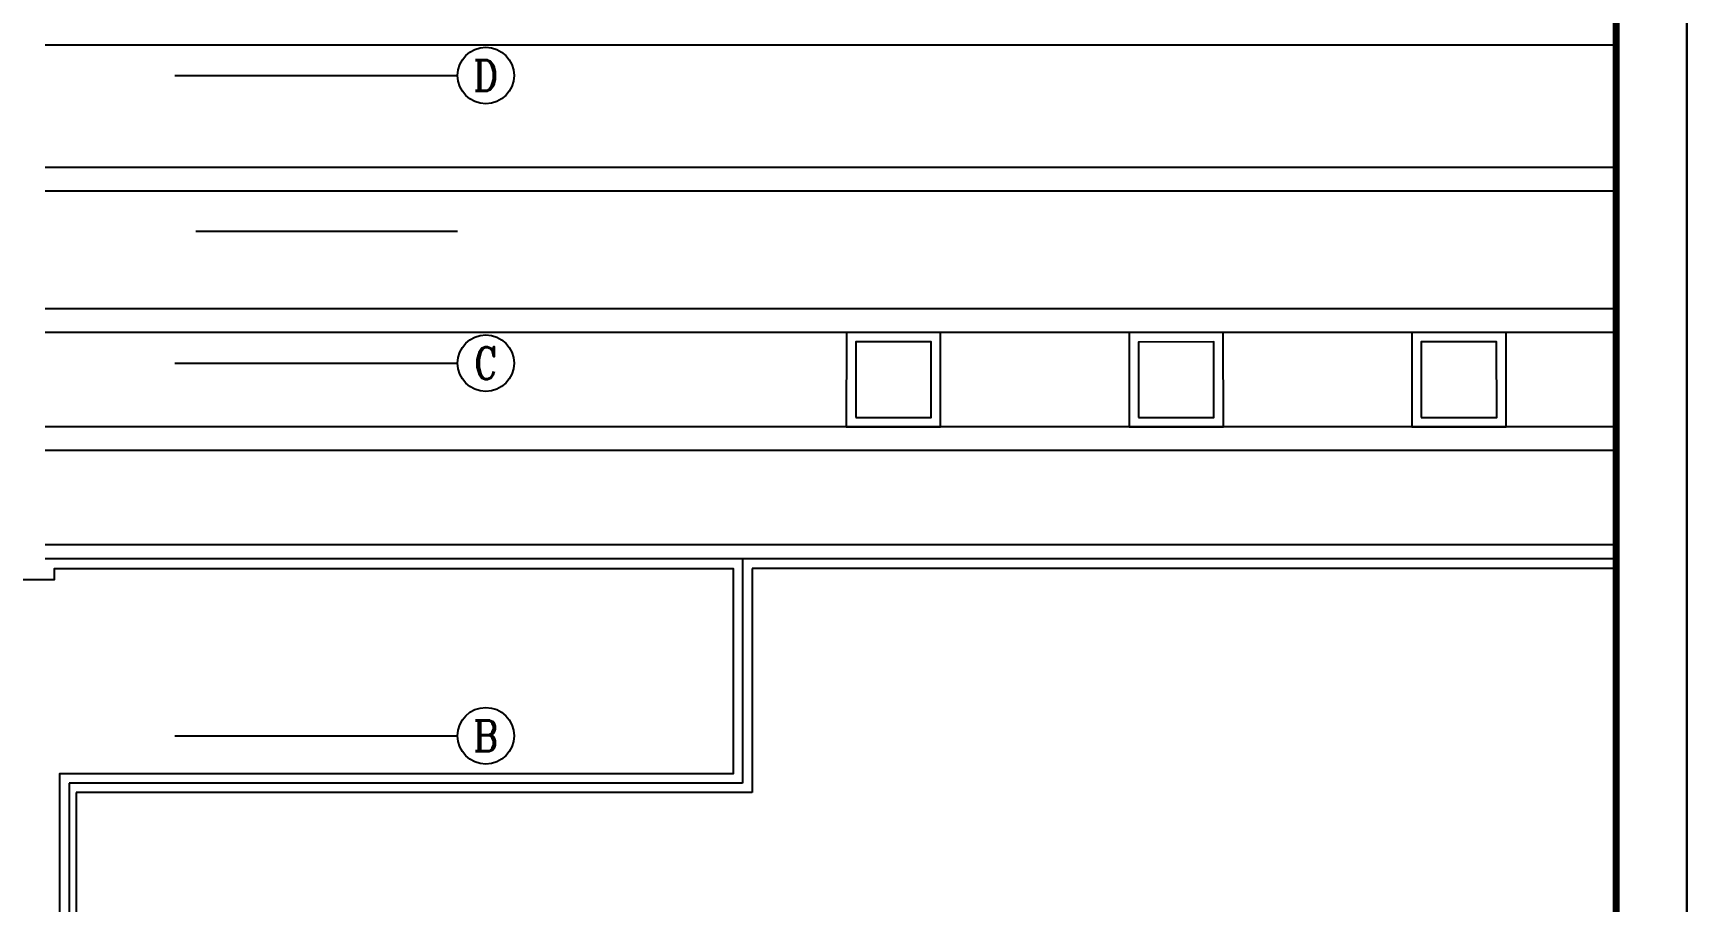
# Model space of a CAD drawing. Extents: x -55438775289 to -98440, y -7665632576 to 9496667396.
# Drawn here: x -143533 to -108440, y 196458 to 214880 of the extents above; entities that cross this region are included whole.
import ezdxf
from ezdxf.enums import TextEntityAlignment as Align

# ---------------------------------------------------------------- set-up
doc = ezdxf.new("R2010")
doc.units = 0
doc.header["$LTSCALE"] = 1000
doc.layers.get('0').update_dxf_attribs({"linetype": 'CONTINUOUS'})
for name, color, linetype in [('0AR', 8, 'CONTINUOUS'), ('FRAME', 7, 'CONTINUOUS'), ('行政综合楼底图$0$AXIS', 8, 'CONTINUOUS'), ('行政综合楼底图$0$AXIS_TEXT', 8, 'CONTINUOUS'), ('行政综合楼底图$0$L-立缘石', 8, 'CONTINUOUS'), ('行政综合楼底图$0$L-道路', 8, 'CONTINUOUS'), ('行政综合楼底图$0$L-铺装分隔线', 8, 'CONTINUOUS')]:
    doc.layers.add(name, color=color, linetype=linetype)
doc.layers.add('行政综合楼底图$0$_0', color=8, linetype='CONTINUOUS', lineweight=0)
doc.styles.add('行政综合楼底图$0$_TCH_AXIS', font='COMPLEX', dxfattribs={"bigfont": 'GBCBIG'})
doc.styles.add('行政综合楼底图$0$COMPLEX', font='COMPLEX')

# ---------------------------------------------------------------- blocks, each defined once
blk = doc.blocks.new('行政综合楼底图$0$cdjg')
at = {"layer": '行政综合楼底图$0$L-立缘石', "color": 251}
for p, q in [((39516057.992, 4131155.763), (39516058.207, 4131151.013)), ((39516058.207, 4131151.013), (39516043.879, 4131150.362)), ((39516043.879, 4131150.362), (39516044.48, 4131137.136))]:
    blk.add_line(p, q, dxfattribs=at)
blk.add_lwpolyline([(39516076.309, 4131156.595), (39516057.992, 4131155.763)], dxfattribs=at)
at = {"layer": '行政综合楼底图$0$L-道路', "color": 251, "linetype": 'Continuous'}
for p, q in [((39516057.783, 4131155.954), (39516057.998, 4131151.204)), ((39516057.998, 4131151.204), (39516043.72, 4131150.555)), ((39516043.72, 4131150.555), (39516044.33, 4131137.129))]:
    blk.add_line(p, q, dxfattribs=at)
blk.add_lwpolyline([(39516076.3, 4131156.795), (39516057.783, 4131155.954), (39516057.783, 4131155.954)], dxfattribs=at)
at = {"layer": '行政综合楼底图$0$L-铺装分隔线', "color": 251, "linetype": 'Continuous'}
blk.add_line((39516057.783, 4131155.954), (39516042.998, 4131155.282), dxfattribs=at)
for points in [[(39516042.503, 4131166.171), (39516075.806, 4131167.684)], [(39516075.924, 4131165.086), (39516042.621, 4131163.574)], [(39516075.946, 4131164.587), (39516042.644, 4131163.074)], [(39516076.06, 4131162.09), (39516042.757, 4131160.577)], [(39516076.083, 4131161.59), (39516042.78, 4131160.077)], [(39516076.173, 4131159.592), (39516042.871, 4131158.079)], [(39516076.196, 4131159.093), (39516042.894, 4131157.58)], [(39516076.287, 4131157.095), (39516042.984, 4131155.582)], [(39516038.229, 4131136.852), (39516037.723, 4131147.99), (39516028.333, 4131147.564), (39516028.202, 4131150.456), (39516029.7, 4131150.524), (39516029.532, 4131154.233), (39516043.218, 4131154.855), (39516043.207, 4131155.092), (39516057.592, 4131155.745), (39516057.79, 4131151.395), (39516043.511, 4131150.746), (39516044.13, 4131137.12)]]:
    blk.add_lwpolyline(points, dxfattribs=at)
for points in [[(39516071.841, 4131159.395), (39516073.839, 4131159.486), (39516073.748, 4131161.484), (39516071.75, 4131161.393)], [(39516072.032, 4131159.604), (39516073.63, 4131159.677), (39516073.557, 4131161.275), (39516071.959, 4131161.203)], [(39516059.853, 4131158.851), (39516061.851, 4131158.942), (39516061.761, 4131160.94), (39516059.763, 4131160.849)], [(39516065.847, 4131159.123), (39516067.845, 4131159.214), (39516067.754, 4131161.212), (39516065.756, 4131161.121)], [(39516066.038, 4131159.332), (39516067.636, 4131159.405), (39516067.564, 4131161.003), (39516065.965, 4131160.93)], [(39516060.044, 4131159.06), (39516061.642, 4131159.132), (39516061.57, 4131160.731), (39516059.971, 4131160.658)]]:
    blk.add_lwpolyline(points, close=True, dxfattribs=at)
blk = doc.blocks.new('行政综合楼底图$0$_AXISO')
blk.add_circle((0, 0), 0.5)
at = {"layer": '行政综合楼底图$0$AXIS_TEXT', "style": '行政综合楼底图$0$COMPLEX', "width": 1.041667}
blk.add_attdef('A', text='', height=0.56, dxfattribs=at).set_placement((-0.25, -0.28), (0.25, -0.28), align=Align.FIT)
blk = doc.blocks.new('行政综合楼底图')
at = {"layer": '行政综合楼底图$0$AXIS'}
for p, q in [((-805930, -2165), (-799930, -2165)), ((-805480, -5465), (-799930, -5465)), ((-805930, -8265), (-799930, -8265)), ((-805930, -16165), (-799930, -16165))]:
    blk.add_line(p, q, dxfattribs=at)
at = {"layer": '行政综合楼底图$0$_0', "linetype": 'Continuous', "xscale": 999.9999999999999, "yscale": 999.9999999999999, "zscale": 999.9999999999999, "rotation": 357.3992613976861}
blk.add_blockref('行政综合楼底图$0$cdjg', (-39663604306, -2333837878), dxfattribs=at)
at = {"layer": '行政综合楼底图$0$AXIS'}
ref = blk.add_blockref('行政综合楼底图$0$_AXISO', (-799330, -2165), dxfattribs=dict(at, xscale=1200, yscale=1200, zscale=1200))
ref.add_attrib('A', 'D', dxfattribs={"layer": '行政综合楼底图$0$AXIS_TEXT', "height": 653, "style": '行政综合楼底图$0$_TCH_AXIS'}).set_placement((-799594, -2492), (-799066, -2492), align=Align.FIT)
ref = blk.add_blockref('行政综合楼底图$0$_AXISO', (-799330, -8265), dxfattribs=dict(at, xscale=1200, yscale=1200, zscale=1200))
ref.add_attrib('A', 'C', dxfattribs={"layer": '行政综合楼底图$0$AXIS_TEXT', "height": 684, "style": '行政综合楼底图$0$_TCH_AXIS'}).set_placement((-799574, -8607), (-799086, -8607), align=Align.FIT)
ref = blk.add_blockref('行政综合楼底图$0$_AXISO', (-799330, -16165), dxfattribs=dict(at, xscale=1200, yscale=1200, zscale=1200))
ref.add_attrib('A', 'B', dxfattribs={"layer": '行政综合楼底图$0$AXIS_TEXT', "height": 653, "style": '行政综合楼底图$0$_TCH_AXIS'}).set_placement((-799594, -16492), (-799066, -16492), align=Align.FIT)
blk = doc.blocks.new('a1')
at = {"layer": 'FRAME'}
blk.add_lwpolyline([(32220, 126240), (116320, 126240), (116320, 185640), (32220, 185640)], close=True, dxfattribs=at)
at = {"layer": 'FRAME', "const_width": 100}
blk.add_lwpolyline([(34720, 127240), (115320, 127240), (115320, 184640), (34720, 184640)], close=True, dxfattribs=at)
blk = doc.blocks.new('打印框')
at = {"layer": 'FRAME'}
blk.add_lwpolyline([(-894711, 340006), (-810611, 340006), (-810611, 280606), (-894711, 280606)], close=True, dxfattribs=at)

msp = doc.modelspace()

# ---------------------------------------------------------------- block references
at = {"layer": '0AR'}
msp.add_blockref('行政综合楼底图', (665403, 216146), dxfattribs=at)

# ---------------------------------------------------------------- next in the draw order: block references
at = {"layer": 'FRAME', "xscale": 1.5, "yscale": 1.5, "zscale": 1.5}
for name, p in [('a1', (-282920, -11325)), ('打印框', (1107477, -242874))]:
    msp.add_blockref(name, p, dxfattribs=at)

doc.saveas('drawing.dxf')
